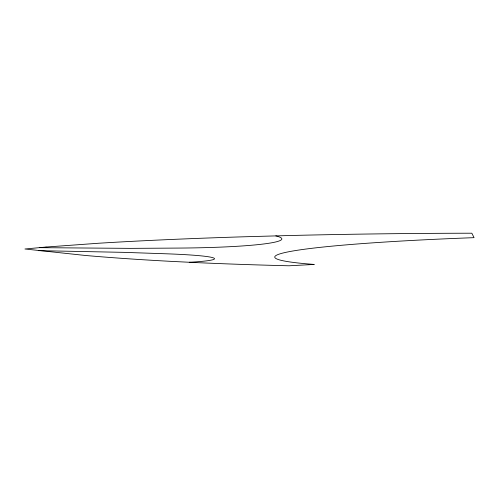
<?xml version="1.0" encoding="UTF-8"?>
<svg xmlns="http://www.w3.org/2000/svg" width="499" height="499" viewBox="0 0 499 499"><rect width="100%" height="100%" fill="white"/><g stroke="black" fill="none" stroke-linecap="round" stroke-linejoin="round"><path stroke-width="0.75" d="M189.277 262.262L190.013 262.224A87.244 5.227 0.3 0 0 163.834 253.71L123.708 252.351L38.448 250.648M39.29 247.666L130.407 248.365L177.282 248.084A117.589 9.575 0.2 0 0 276.352 236.021L275.835 235.902M46.027 247.042L24.95 248.995L85.136 255.444A1185.599 106.312 -3.4 0 0 172.292 261.426L195.003 262.543A1185.599 106.312 -3.4 0 0 289.064 265.786L314.245 264.439A271.169 15.793 -1.2 0 1 474.05 237.661L471.848 233.214A436.213 23.565 -0.6 0 0 287.019 235.59L243.88 236.788A436.213 23.565 -0.6 0 0 98.683 243.238L46.027 247.042"/></g></svg>
